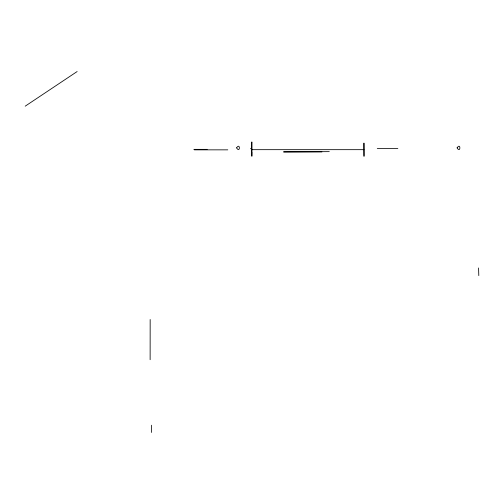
<?xml version="1.0" encoding="UTF-8"?>
<svg xmlns="http://www.w3.org/2000/svg" width="504" height="504" viewBox="0 0 504 504"><rect width="100%" height="100%" fill="white"/><g stroke="black" fill="none" stroke-linecap="round" stroke-linejoin="round"><path stroke-width="0.76" d="M150.129 359.705L150.167 319.511M251.924 152.139L251.868 156.253L251.843 141.933L251.761 143.281A66.37 2.047 -90 0 0 251.748 148.403L251.748 151.458M25.2 106.174L77.137 71.543M283.38 151.912L329.288 151.641M377.276 148.453L397.851 148.453M250.494 148.655L250.828 148.655M193.807 149.36L207.226 149.36M194.418 149.549L204.813 149.549M251.893 149.669L363.932 149.669M194.361 149.845L227.789 149.845M283.928 151.893L321.924 151.893M364.008 155.648L363.945 143.048L364.008 156.599M478.573 267.971L478.8 275.612M151.609 425.212L151.609 432.457M236.603 147.874C240.238 153.84 240.345 142.027 236.603 147.874M457.096 147.874C460.675 153.865 460.902 142.021 457.096 147.874"/></g></svg>
